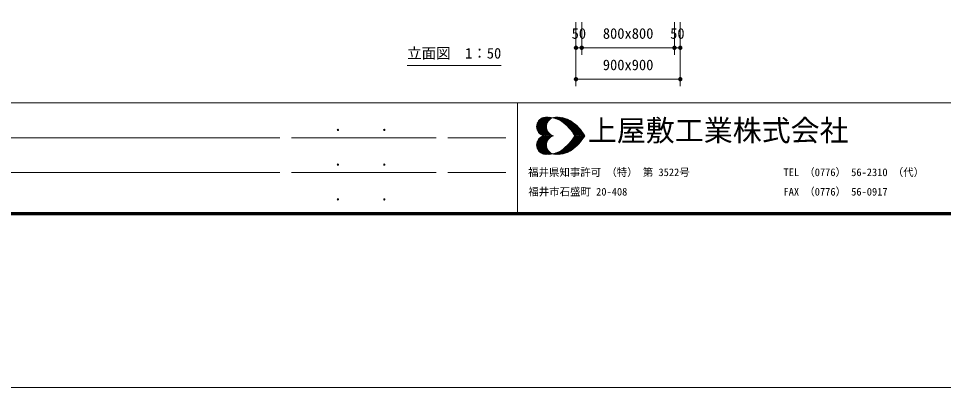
# Model space of a CAD drawing. Units: millimetres at full size, sheet at 1:50, with parts at other scales. Extents: x -1000 to 22000, y -750 to 15600.
# Drawn here: x 3394 to 11374, y -750 to 2435 of the extents above; entities that cross this region are included whole.
import ezdxf
from ezdxf.enums import TextEntityAlignment as Align

# ---------------------------------------------------------------- set-up
doc = ezdxf.new("R2010")
doc.units = ezdxf.units.MM
doc.header["$LTSCALE"] = 50
for name, color, linetype, lineweight in [('D-STR-DIM', 7, 'Continuous', 13), ('D-STR-TXT', 7, 'Continuous', 13), ('D-TTL', 7, 'Continuous', 70), ('D-TTL-FRAM', 7, 'Continuous', 13), ('D-TTL-TXT', 7, 'Continuous', 13), ('V-nasSTD', 5, 'Continuous', 13)]:
    doc.layers.add(name, color=color, linetype=linetype, lineweight=lineweight)
doc.styles.add('ＭＳ ゴシック', font='')
doc.styles.get('ＭＳ ゴシック').set_extended_font_data('MS Gothic')

# ---------------------------------------------------------------- blocks, each defined once
blk = doc.blocks.new('filled_dot')
at = {"color": 0, "linetype": 'Continuous', "lineweight": -2, "const_width": 1.25}
blk.add_lwpolyline([(-0.625, 0, 1), (0.625, 0, 1)], format="xyb", close=True, dxfattribs=at)

msp = doc.modelspace()

# ---------------------------------------------------------------- linework, layer by layer
at = {"layer": 'D-STR-DIM'}
for p, q in [((8203.5, 2404.39), (8203.5, 2122.18)), ((8203.5, 2404.39), (8203.5, 1851.18)), ((8253.5, 2404.39), (8253.5, 2122.18)), ((8253.5, 2399.47), (8253.5, 2122.18)), ((9053.5, 2404.39), (9053.5, 2122.18)), ((9053.5, 2404.39), (9053.5, 2122.18)), ((9103.5, 2404.39), (9103.5, 2122.18)), ((9103.5, 2404.39), (9103.5, 1851.18)), ((8203.5, 2182.18), (8253.5, 2182.18)), ((8253.5, 2182.18), (9053.5, 2182.18)), ((9053.5, 2182.18), (9103.5, 2182.18)), ((8203.5, 1911.18), (9103.5, 1911.18))]:
    msp.add_line(p, q, dxfattribs=at)
at = {"layer": 'D-STR-TXT'}
msp.add_line((6746.89, 2030.68), (7557.92, 2030.68), dxfattribs=at)
at = {"layer": 'D-TTL'}
msp.add_lwpolyline([(750, 750), (750, 14100), (20250, 14100), (20250, 750)], close=True, dxfattribs=at)
at = {"layer": 'D-TTL-FRAM'}
for p, q in [((750, 1706.1), (20250, 1706.1)), ((7698.06, 1706.1), (7698.06, 750)), ((5648.06, 1406.1), (1008.51, 1406.1)), ((6998.06, 1406.1), (5748.06, 1406.1)), ((7098.06, 1406.1), (7598.06, 1406.1)), ((5648.06, 1106.1), (1008.51, 1106.1)), ((6998.06, 1106.1), (5748.06, 1106.1)), ((7098.06, 1106.1), (7598.06, 1106.1))]:
    msp.add_line(p, q, dxfattribs=at)
at = {"layer": 'D-TTL-TXT'}
for p, q in [((7863.49, 1501.95), (7943.69, 1582.16)), ((7864.53, 1490.49), (7956.19, 1582.16)), ((7864.53, 1514.45), (7931.19, 1581.12)), ((7866.61, 1481.12), (7967.65, 1582.16)), ((7866.61, 1522.79), (7967.65, 1422.79)), ((7868.69, 1471.75), (7978.07, 1581.12)), ((7869.74, 1531.12), (7914.53, 1576.95)), ((7869.74, 1532.16), (7979.11, 1422.79)), ((7872.86, 1464.45), (7989.53, 1580.08)), ((7873.9, 1539.45), (7990.57, 1422.79)), ((7877.03, 1547.78), (7955.15, 1470.7)), ((7877.03, 1456.12), (7957.23, 1536.33)), ((7882.24, 1449.87), (7950.98, 1518.62)), ((7883.28, 1554.03), (7949.94, 1487.37)), ((7888.49, 1560.28), (7948.9, 1499.87)), ((7894.74, 1565.49), (7948.9, 1511.33)), ((7902.03, 1569.66), (7950.98, 1520.7)), ((7909.32, 1574.87), (7954.11, 1530.08)), ((7917.65, 1577.99), (7957.23, 1538.41)), ((7927.03, 1581.12), (7961.4, 1545.7)), ((7937.44, 1582.16), (7966.61, 1551.95)), ((7948.9, 1582.16), (7971.82, 1559.24)), ((7960.36, 1582.16), (7978.07, 1564.45)), ((7972.86, 1582.16), (7985.36, 1569.66)), ((7985.36, 1581.12), (7992.65, 1573.83)), ((7995.77, 1574.87), (7998.9, 1579.03)), ((7999.94, 1577.99), (8000.98, 1577.99)), ((8008.27, 1576.95), (8013.48, 1581.12)), ((8009.32, 1581.12), (8014.52, 1574.87)), ((8017.65, 1573.83), (8025.98, 1582.16)), ((8020.77, 1581.12), (8032.23, 1569.66)), ((8027.02, 1571.74), (8038.48, 1582.16)), ((8032.23, 1581.12), (8049.94, 1563.41)), ((8036.4, 1568.62), (8049.94, 1582.16)), ((8043.69, 1582.16), (8073.9, 1550.91)), ((8044.73, 1565.49), (8061.4, 1582.16)), ((8053.07, 1561.33), (8071.81, 1580.08)), ((8055.15, 1581.12), (8214.52, 1422.79)), ((8060.36, 1557.16), (8081.19, 1579.03)), ((8067.65, 1581.12), (8225.98, 1422.79)), ((8068.69, 1554.03), (8091.61, 1576.95)), ((8075.98, 1548.83), (8100.98, 1574.87)), ((8081.19, 1579.03), (8237.44, 1422.79)), ((8082.23, 1544.66), (8110.36, 1571.74)), ((8089.52, 1539.45), (8119.73, 1569.66)), ((8095.77, 1576.95), (8249.94, 1422.79)), ((8095.77, 1534.24), (8128.06, 1565.49)), ((8103.06, 1529.04), (8136.4, 1562.37)), ((8109.31, 1523.83), (8143.69, 1559.24)), ((8112.44, 1571.74), (8261.39, 1422.79)), ((8115.56, 1518.62), (8152.02, 1555.08)), ((8120.77, 1512.37), (8159.31, 1550.91)), ((8127.02, 1507.16), (8166.6, 1545.7)), ((8130.15, 1565.49), (8272.85, 1422.79)), ((8133.27, 1500.91), (8172.85, 1541.54)), ((8138.48, 1494.66), (8180.15, 1536.33)), ((8144.73, 1488.41), (8186.4, 1530.08)), ((8149.94, 1482.16), (8192.65, 1524.87)), ((8153.06, 1554.03), (8267.64, 1440.5)), ((8155.15, 1475.91), (8198.9, 1519.66)), ((8200.98, 1518.62), (8229.1, 1489.45)), ((7863.49, 1502.99), (7943.69, 1422.79)), ((7864.53, 1513.41), (7956.19, 1422.79)), ((7864.53, 1489.45), (7932.23, 1422.79)), ((7868.69, 1474.87), (7917.65, 1424.87)), ((7887.44, 1443.62), (7948.9, 1505.08)), ((7893.69, 1438.41), (7948.9, 1493.62)), ((7900.99, 1433.2), (7952.03, 1484.24)), ((7908.28, 1429.04), (7954.11, 1474.87)), ((7916.61, 1424.87), (7957.23, 1466.54)), ((7924.94, 1422.79), (7961.4, 1458.2)), ((7937.44, 1422.79), (7966.61, 1451.95)), ((7948.9, 1422.79), (7971.82, 1445.7)), ((7960.36, 1422.79), (7977.03, 1439.45)), ((8160.35, 1469.66), (8205.14, 1514.45)), ((8165.56, 1463.41), (8211.39, 1508.2)), ((8170.77, 1456.12), (8217.64, 1501.95)), ((8175.98, 1449.87), (8222.85, 1496.74)), ((8175.98, 1448.83), (8202.02, 1422.79)), ((8180.15, 1442.58), (8228.06, 1490.49)), ((8185.35, 1435.29), (8234.31, 1484.24)), ((8189.52, 1428), (8239.52, 1477.99)), ((8195.77, 1422.79), (8244.73, 1471.75)), ((8207.23, 1422.79), (8249.94, 1464.45)), ((8219.73, 1422.79), (8255.14, 1458.2)), ((8231.19, 1422.79), (8260.35, 1450.91)), ((8242.64, 1422.79), (8264.52, 1444.66)), ((8254.1, 1422.79), (8269.73, 1437.37)), ((7863.49, 1341.54), (7943.69, 1421.75)), ((7864.53, 1331.12), (7956.19, 1421.75)), ((7864.53, 1355.08), (7932.23, 1421.75)), ((7866.61, 1321.75), (7967.65, 1421.75)), ((7866.61, 1363.41), (7967.65, 1262.38)), ((7868.69, 1369.66), (7917.65, 1419.66)), ((7868.69, 1372.79), (7978.07, 1263.42)), ((7869.74, 1312.37), (7979.11, 1421.75)), ((7872.86, 1380.08), (7989.53, 1264.46)), ((7873.9, 1305.08), (7990.57, 1421.75)), ((7877.03, 1388.41), (7957.23, 1308.21)), ((7877.03, 1296.75), (7955.15, 1373.83)), ((7882.24, 1394.66), (7950.98, 1325.92)), ((7883.28, 1290.5), (7949.94, 1357.16)), ((7887.44, 1400.91), (7948.9, 1339.46)), ((7893.69, 1406.12), (7948.9, 1350.91)), ((7900.99, 1411.33), (7952.03, 1360.29)), ((7908.28, 1415.5), (7954.11, 1369.66)), ((7916.61, 1419.66), (7957.23, 1378)), ((7924.94, 1421.75), (7961.4, 1386.33)), ((7937.44, 1421.75), (7966.61, 1392.58)), ((7948.9, 1421.75), (7971.82, 1398.83)), ((7960.36, 1421.75), (7977.03, 1405.08)), ((7971.82, 1422.79), (7984.32, 1434.25)), ((7971.82, 1421.75), (7984.32, 1410.29)), ((7984.32, 1422.79), (7991.61, 1430.08)), ((7984.32, 1421.75), (7991.61, 1414.45)), ((7995.77, 1422.79), (7999.94, 1425.91)), ((7995.77, 1421.75), (7999.94, 1418.62)), ((7998.9, 1425.91), (8003.07, 1422.79)), ((7998.9, 1418.62), (8003.07, 1421.75)), ((8007.23, 1422.79), (8008.27, 1422.79)), ((8007.23, 1421.75), (8008.27, 1421.75)), ((8055.15, 1263.42), (8214.52, 1421.75)), ((8067.65, 1263.42), (8225.98, 1421.75)), ((8081.19, 1265.5), (8237.44, 1421.75)), ((8095.77, 1267.58), (8249.94, 1421.75)), ((8112.44, 1272.79), (8261.39, 1421.75)), ((8130.15, 1279.04), (8272.85, 1421.75)), ((8149.94, 1362.37), (8192.65, 1319.67)), ((8153.06, 1290.5), (8267.64, 1404.04)), ((8155.15, 1368.62), (8198.9, 1324.87)), ((8160.35, 1374.87), (8205.14, 1330.08)), ((8165.56, 1381.12), (8211.39, 1336.33)), ((8170.77, 1388.41), (8217.64, 1342.58)), ((8175.98, 1395.71), (8202.02, 1421.75)), ((8175.98, 1394.66), (8222.85, 1347.79)), ((8180.15, 1401.96), (8228.06, 1354.04)), ((8185.35, 1409.25), (8234.31, 1360.29)), ((8189.52, 1416.54), (8239.52, 1366.54)), ((8195.77, 1421.75), (8244.73, 1372.79)), ((8207.23, 1421.75), (8249.94, 1380.08)), ((8219.73, 1421.75), (8255.14, 1386.33)), ((8231.19, 1421.75), (8260.35, 1393.62)), ((8242.64, 1421.75), (8264.52, 1399.87)), ((8254.1, 1421.75), (8269.73, 1407.16)), ((8266.6, 1422.79), (8273.89, 1430.08)), ((8266.6, 1421.75), (8273.89, 1414.45)), ((8278.06, 1422.79), (8279.1, 1422.79)), ((8278.06, 1421.75), (8279.1, 1421.75)), ((7863.49, 1342.58), (7943.69, 1262.38)), ((7864.53, 1354.04), (7956.19, 1262.38)), ((7864.53, 1330.08), (7931.19, 1263.42)), ((7869.74, 1313.42), (7914.53, 1267.58)), ((7888.49, 1284.25), (7948.9, 1344.66)), ((7894.74, 1279.04), (7948.9, 1333.21)), ((7902.03, 1274.87), (7950.98, 1323.83)), ((7909.32, 1269.67), (7954.11, 1314.46)), ((7917.65, 1266.54), (7957.23, 1306.12)), ((7927.03, 1263.42), (7961.4, 1298.83)), ((7937.44, 1262.38), (7966.61, 1292.58)), ((7948.9, 1262.38), (7971.82, 1285.29)), ((7960.36, 1262.38), (7978.07, 1280.08)), ((8032.23, 1263.42), (8049.94, 1281.12)), ((8043.69, 1262.38), (8073.9, 1293.62)), ((8044.73, 1279.04), (8061.4, 1262.38)), ((8053.07, 1283.21), (8071.81, 1264.46)), ((8060.36, 1287.37), (8081.19, 1265.5)), ((8068.69, 1290.5), (8091.61, 1267.58)), ((8075.98, 1295.71), (8100.98, 1269.67)), ((8082.23, 1299.87), (8110.36, 1272.79)), ((8089.52, 1305.08), (8119.73, 1274.87)), ((8095.77, 1310.29), (8128.06, 1279.04)), ((8103.06, 1315.5), (8136.4, 1282.17)), ((8109.31, 1320.71), (8143.69, 1285.29)), ((8115.56, 1325.92), (8152.02, 1289.46)), ((8120.77, 1332.17), (8159.31, 1293.62)), ((8127.02, 1337.37), (8166.6, 1298.83)), ((8133.27, 1343.62), (8172.85, 1303)), ((8138.48, 1349.87), (8180.15, 1308.21)), ((8144.73, 1356.12), (8186.4, 1314.46)), ((8200.98, 1325.92), (8229.1, 1355.08)), ((7972.86, 1262.38), (7985.36, 1274.87)), ((7985.36, 1263.42), (7992.65, 1270.71)), ((7995.77, 1269.67), (7998.9, 1265.5)), ((7999.94, 1266.54), (8000.98, 1266.54)), ((8008.27, 1267.58), (8013.48, 1263.42)), ((8009.32, 1263.42), (8014.52, 1269.67)), ((8017.65, 1270.71), (8025.98, 1262.38)), ((8020.77, 1263.42), (8032.23, 1274.87)), ((8027.02, 1272.79), (8038.48, 1262.38)), ((8036.4, 1275.92), (8049.94, 1262.38))]:
    msp.add_line(p, q, dxfattribs=at)
for centre, radius, start, end in [((7945.55, 1501.73), 81.97, 105.2024, 254.7976), ((7955.93, 1348.05), 234.95, 58.71735, 97.79751), ((8031.13, 1501.73), 81.97, 105.2024, 254.7976), ((8041.51, 1348.05), 234.95, 58.71735, 97.79751), ((7834.99, 1209.6), 417.26, 30.69974, 54.3922), ((7920.57, 1209.6), 417.26, 30.69974, 54.3922), ((7945.55, 1343.53), 81.97, 105.2024, 254.7976), ((8031.13, 1343.53), 81.97, 105.2024, 254.7976), ((7834.99, 1635.66), 417.26, 305.6078, 329.30026), ((7920.57, 1635.66), 417.26, 305.6078, 329.30026), ((7955.93, 1497.21), 234.95, 262.20249, 301.28265), ((8041.51, 1497.21), 234.95, 262.20249, 301.28265)]:
    msp.add_arc(centre, radius, start, end, dxfattribs=at)
at = {"layer": 'V-nasSTD'}
msp.add_lwpolyline([(-1000, -750), (-1000, 15600), (22000, 15600), (22000, -750)], close=True, dxfattribs=at)

# ---------------------------------------------------------------- block references
at = {"layer": 'D-STR-DIM', "xscale": 15, "yscale": 15}
for p in [(8203.5, 2182.18), (8253.5, 2182.18), (9053.5, 2182.18), (8203.5, 1911.18)]:
    msp.add_blockref('filled_dot', p, dxfattribs=at)
at = {"layer": 'D-STR-DIM', "xscale": 15, "yscale": 15, "rotation": 180}
for p in [(8253.5, 2182.18), (9053.5, 2182.18), (9103.5, 2182.18), (9103.5, 1911.18)]:
    msp.add_blockref('filled_dot', p, dxfattribs=at)

# ---------------------------------------------------------------- texts
at = {"layer": 'D-STR-DIM', "style": 'ＭＳ ゴシック'}
for s, p in [('50', (8228.5, 2351.57)), ('800x800', (8653.5, 2351.57)), ('50', (9078.5, 2351.57)), ('900x900', (8653.5, 2080.57))]:
    msp.add_text(s, height=91.64, dxfattribs=at).set_placement(p, align=Align.TOP_CENTER)
at = {"layer": 'D-STR-TXT', "style": 'ＭＳ ゴシック'}
msp.add_text('立面図\u30001：50', height=91.64, dxfattribs=at).set_placement((7153.14, 2180.68), align=Align.TOP_CENTER)
at = {"layer": 'D-TTL-FRAM', "style": 'ＭＳ ゴシック'}
for p in [(6112.49, 1432.1), (6512.49, 1432.1), (6112.49, 1132.1), (6512.49, 1132.1), (6112.49, 832.1), (6512.49, 832.1)]:
    msp.add_text('.', height=110, dxfattribs=at).set_placement(p, align=Align.BOTTOM_LEFT)
at = {"layer": 'D-TTL-TXT', "style": 'ＭＳ ゴシック'}
for s, height, p in [('上屋敷工業株式会社', 183.3, (8305.66, 1322.05)), ('福井県知事許可 （特） 第 3522号', 65.98, (7790.73, 1054.95)), ('TEL （0776） 56-2310 （代）', 65.98, (9993.99, 1054.94)), ('福井市石盛町 20-408', 65.98, (7792.56, 887.03)), ('FAX （0776） 56-0917', 65.98, (9993.99, 887.03))]:
    msp.add_text(s, height=height, dxfattribs=at).set_placement(p, align=Align.BOTTOM_LEFT)

doc.saveas('drawing.dxf')
